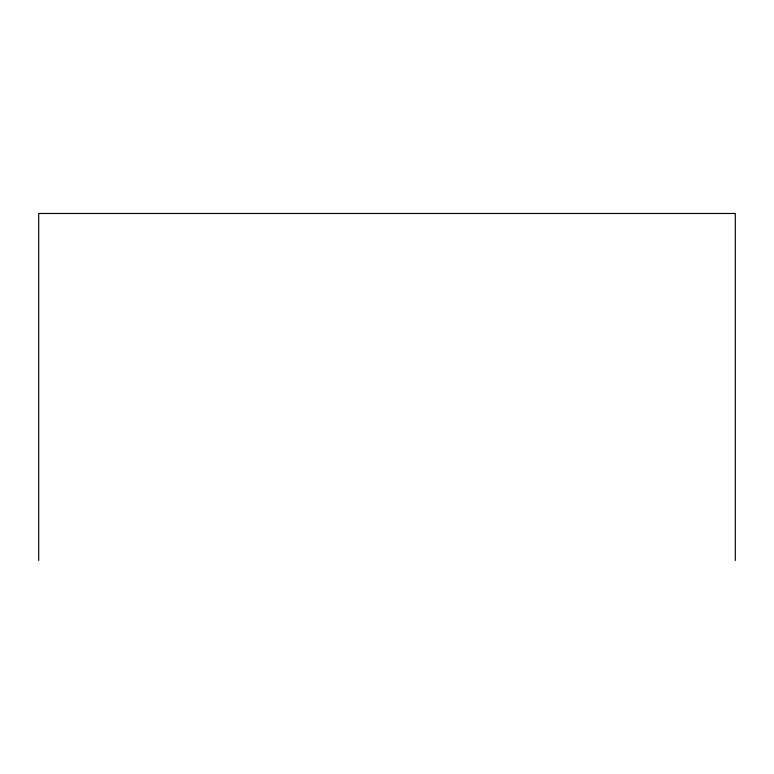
<?xml version="1.0" encoding="UTF-8"?>
<svg xmlns="http://www.w3.org/2000/svg" width="774" height="774" viewBox="0 0 774 774"><rect width="100%" height="100%" fill="white"/><g stroke="black" fill="none" stroke-linecap="round" stroke-linejoin="round"><path stroke-width="1.16" d="M735.3 560.521L735.3 213.479L38.7 213.479L38.7 560.521"/></g></svg>
